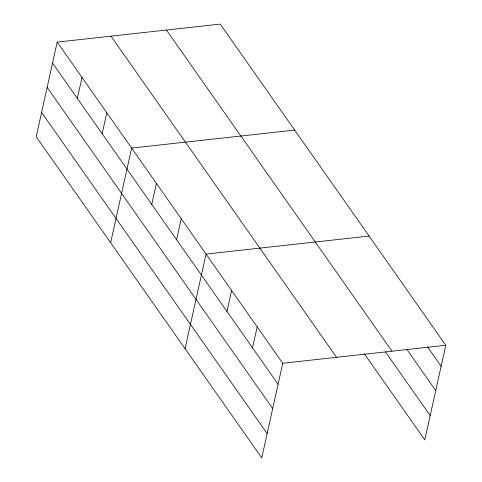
<?xml version="1.0" encoding="UTF-8"?>
<svg xmlns="http://www.w3.org/2000/svg" width="482" height="482" viewBox="0 0 482 482"><rect width="100%" height="100%" fill="white"/><g stroke="black" fill="none" stroke-linecap="round" stroke-linejoin="round"><path stroke-width="0.72" d="M57.189 42.103L36.204 136.743L261.762 457.9L282.741 363.259L57.189 42.103L220.238 24.1L445.796 345.257L424.811 439.897L364.314 353.752M77.343 98.424L82 77.433M102.154 133.749L106.811 112.758M110.637 242.723L131.622 148.088L294.671 130.08M151.776 204.404L156.433 183.413M176.587 239.729L181.244 218.738M185.07 348.709L206.055 254.068L369.104 236.066M226.962 311.456L231.613 290.465M252.526 347.853L257.177 326.862M282.741 363.259L445.796 345.257M427.51 346.835L441.138 366.248M406.784 349.299L435.752 390.553M166.435 30.041L391.987 351.197M385.467 351.896L430.203 415.592M110.993 36.162L336.55 357.319M52.532 63.094L278.09 384.25M47.146 87.399L272.698 408.555M41.597 112.439L267.149 433.595"/></g></svg>
